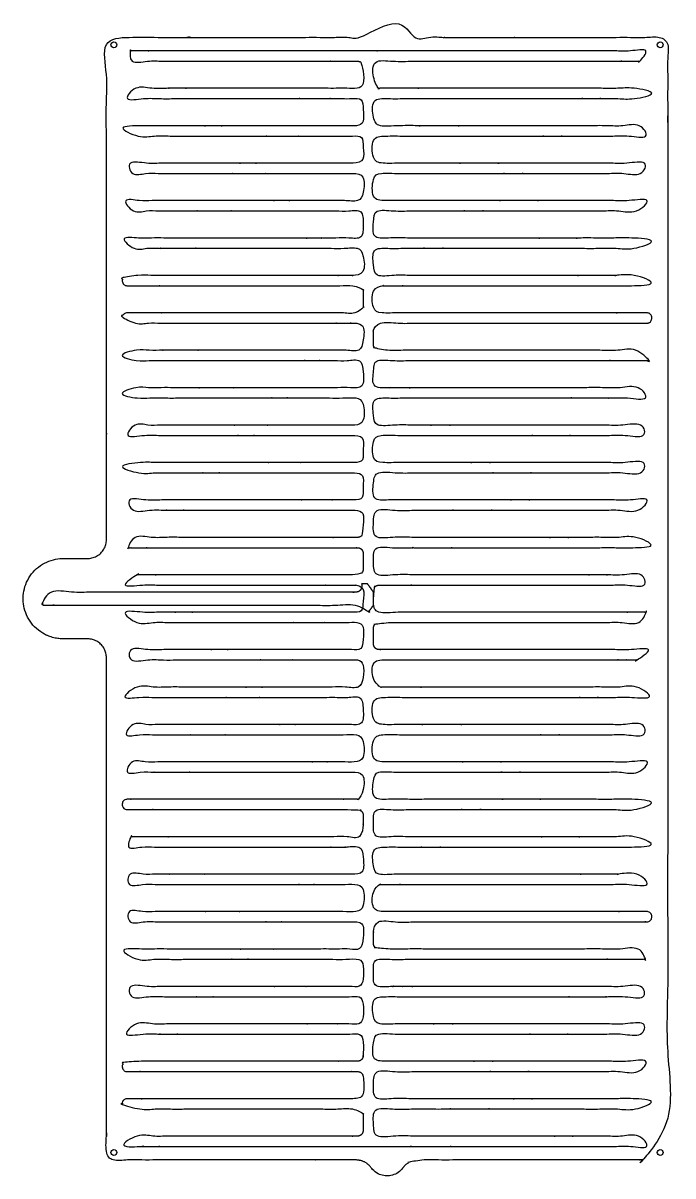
# Model space of a CAD drawing. Header units: millimetres. Extents: x 19 to 2215, y -9 to 1254.
# Drawn here: x 724 to 1418, y 8 to 1240 of the extents above; entities that cross this region are included whole.
import ezdxf

# ---------------------------------------------------------------- set-up
doc = ezdxf.new("R2010")
doc.units = ezdxf.units.MM
doc.header["$MEASUREMENT"] = 0
for name, color, linetype, true_color in [('Mid layer$Alignment holes', 40, 'Continuous', 0xffbf00), ('Mid layer$Cutout', 91, 'Continuous', 0x84ff84), ('Mid layer$Pocket 2mm from bottmom', 15, 'Continuous', 0xbf3f3f)]:
    doc.layers.add(name, color=color, linetype=linetype, true_color=true_color)

msp = doc.modelspace()

# ---------------------------------------------------------------- linework, layer by layer
at = {"layer": 'Mid layer$Alignment holes'}
for centre in [(820.8, 1217), (1404.8, 1217), (820.8, 33), (1404.8, 33)]:
    msp.add_circle(centre, 3.15, dxfattribs=at)
at = {"layer": 'Mid layer$Cutout'}
for points, weights, knots in [([(812.8, 562), (812.8, 294.5), (812.8, 27), (812.8, 25), (814.8, 25), (947.2, 25), (1079.6, 25), (1089.8, 25), (1095.8, 16.7), (1102.1, 8), (1112.8, 8), (1123.6, 8), (1129.9, 16.7), (1135.8, 25), (1146.1, 25), (1278.4, 25), (1410.8, 25), (1412.8, 25), (1412.8, 27), (1412.8, 625), (1412.8, 1223), (1412.8, 1225), (1410.8, 1225), (1278.4, 1225), (1146.1, 1225), (1135.8, 1225), (1129.9, 1233.3), (1123.6, 1242), (1112.8, 1242), (1102.1, 1242), (1095.8, 1233.3), (1089.8, 1225), (1079.6, 1225), (947.2, 1225), (814.8, 1225), (812.8, 1225), (812.8, 1223), (812.8, 955.5), (812.8, 688), (812.8, 668), (792.8, 668), (779.8, 668), (766.8, 668), (723.8, 668), (723.8, 625), (723.8, 582), (766.8, 582), (779.8, 582), (792.8, 582), (812.8, 582), (812.8, 562)], [0.859044119569, 0.859044119569, 0.859044119569, 0.607435922286, 0.859044119569, 0.859044119569, 0.859044119569, 0.764830540443, 0.859044119569, 0.825196757478, 1, 0.825196715801, 0.859044135709, 0.764830554813, 0.859044135709, 0.859044135709, 0.859044135709, 0.607435933698, 0.859044135709, 0.859044135709, 0.859044135709, 0.607435933698, 0.859044135709, 0.859044135709, 0.859044135709, 0.764830554813, 0.859044135709, 0.825196715801, 1, 0.825196757478, 0.859044119569, 0.764830540443, 0.859044119569, 0.859044119569, 0.859044119569, 0.607435922286, 0.859044119569, 0.859044119569, 0.859044119569, 0.607435922286, 0.859044119569, 0.859044119569, 0.859044119569, 0.607435922286, 0.859044119569, 0.607435922286, 0.859044119569, 0.859044119569, 0.859044119569, 0.607435922286, 0.859044119569], [3954.887814, 3954.887814, 3954.887814, 4512.179481, 4512.179481, 4515.321073, 4515.321073, 4797.730097, 4797.730097, 4816.639399, 4816.639399, 4820.389303, 4820.389303, 4824.139207, 4824.139207, 4843.04851, 4843.04851, 5125.457547, 5125.457547, 5128.59914, 5128.59914, 6374.432534, 6374.432534, 6377.574127, 6377.574127, 6659.983164, 6659.983164, 6678.892467, 6678.892467, 6682.642372, 6682.642372, 6686.392275, 6686.392275, 6705.301578, 6705.301578, 6987.710616, 6987.710616, 6990.852209, 6990.852209, 7548.14377, 7548.14377, 7579.559696, 7579.559696, 7601.883952, 7601.883952, 7638.012267, 7638.012267, 7674.140583, 7674.140583, 7696.464839, 7696.464839, 7727.880765, 7727.880765, 7727.880765]), ([(1081.3, 1210.5), (1092.8, 1210.5), (1104.3, 1210.5), (1257.6, 1210.5), (1390.8, 1210.5), (1395.8, 1210.5), (1395.8, 1205.5), (1395.8, 1205), (1395.8, 1204.5), (1395.8, 1199.5), (1390.8, 1199.5), (1257.6, 1199.5), (1104.3, 1199.5), (1098.3, 1199.5), (1098.3, 1193.5), (1098.3, 1185), (1098.3, 1176.5), (1098.3, 1170.5), (1104.3, 1170.5), (1253.3, 1170.5), (1390.8, 1170.5), (1395.8, 1170.5), (1395.8, 1165.5), (1395.8, 1165), (1395.8, 1164.5), (1395.8, 1159.5), (1390.8, 1159.5), (1253.3, 1159.5), (1104.3, 1159.5), (1098.3, 1159.5), (1098.3, 1153.5), (1098.3, 1145), (1098.3, 1136.5), (1098.3, 1130.5), (1104.3, 1130.5), (1253.3, 1130.5), (1390.8, 1130.5), (1395.8, 1130.5), (1395.8, 1125.5), (1395.8, 1125), (1395.8, 1124.5), (1395.8, 1119.5), (1390.8, 1119.5), (1253.3, 1119.5), (1104.3, 1119.5), (1098.3, 1119.5), (1098.3, 1113.5), (1098.3, 1105), (1098.3, 1096.5), (1098.3, 1090.5), (1104.3, 1090.5), (1253.3, 1090.5), (1390.8, 1090.5), (1395.8, 1090.5), (1395.8, 1085.5), (1395.8, 1085), (1395.8, 1084.5), (1395.8, 1079.5), (1390.8, 1079.5), (1253.3, 1079.5), (1104.3, 1079.5), (1098.3, 1079.5), (1098.3, 1073.5), (1098.3, 1065), (1098.3, 1056.5), (1098.3, 1050.5), (1104.3, 1050.5), (1253.3, 1050.5), (1390.8, 1050.5), (1395.8, 1050.5), (1395.8, 1045.5), (1395.8, 1045), (1395.8, 1044.5), (1395.8, 1039.5), (1390.8, 1039.5), (1253.3, 1039.5), (1104.3, 1039.5), (1098.3, 1039.5), (1098.3, 1033.5), (1098.3, 1025), (1098.3, 1016.5), (1098.3, 1010.5), (1104.3, 1010.5), (1253.3, 1010.5), (1390.8, 1010.5), (1395.8, 1010.5), (1395.8, 1005.5), (1395.8, 1005), (1395.8, 1004.5), (1395.8, 999.5), (1390.8, 999.5), (1253.3, 999.5), (1104.3, 999.5), (1098.3, 999.5), (1098.3, 993.5), (1098.3, 985), (1098.3, 976.5), (1098.3, 970.5), (1104.3, 970.5), (1253.3, 970.5), (1390.8, 970.5), (1395.8, 970.5), (1395.8, 965.5), (1395.8, 965), (1395.8, 964.5), (1395.8, 959.5), (1390.8, 959.5), (1253.3, 959.5), (1104.3, 959.5), (1098.3, 959.5), (1098.3, 953.5), (1098.3, 945), (1098.3, 936.5), (1098.3, 930.5), (1104.3, 930.5), (1253.3, 930.5), (1390.8, 930.5), (1395.8, 930.5), (1395.8, 925.5), (1395.8, 925), (1395.8, 924.5), (1395.8, 919.5), (1390.8, 919.5), (1253.3, 919.5), (1104.3, 919.5), (1098.3, 919.5), (1098.3, 913.5), (1098.3, 905), (1098.3, 896.5), (1098.3, 890.5), (1104.3, 890.5), (1253.3, 890.5), (1390.8, 890.5), (1395.8, 890.5), (1395.8, 885.5), (1395.8, 885), (1395.8, 884.5), (1395.8, 879.5), (1390.8, 879.5), (1253.3, 879.5), (1104.3, 879.5), (1098.3, 879.5), (1098.3, 873.5), (1098.3, 865), (1098.3, 856.5), (1098.3, 850.5), (1104.3, 850.5), (1253.3, 850.5), (1390.8, 850.5), (1395.8, 850.5), (1395.8, 845.5), (1395.8, 845), (1395.8, 844.5), (1395.8, 839.5), (1390.8, 839.5), (1253.3, 839.5), (1104.3, 839.5), (1098.3, 839.5), (1098.3, 833.5), (1098.3, 825), (1098.3, 816.5), (1098.3, 810.5), (1104.3, 810.5), (1253.3, 810.5), (1390.8, 810.5), (1395.8, 810.5), (1395.8, 805.5), (1395.8, 805), (1395.8, 804.5), (1395.8, 799.5), (1390.8, 799.5), (1253.3, 799.5), (1104.3, 799.5), (1098.3, 799.5), (1098.3, 793.5), (1098.3, 785), (1098.3, 776.5), (1098.3, 770.5), (1104.3, 770.5), (1253.3, 770.5), (1390.8, 770.5), (1395.8, 770.5), (1395.8, 765.5), (1395.8, 765), (1395.8, 764.5), (1395.8, 759.5), (1390.8, 759.5), (1253.3, 759.5), (1104.3, 759.5), (1098.3, 759.5), (1098.3, 753.5), (1098.3, 745), (1098.3, 736.5), (1098.3, 730.5), (1104.3, 730.5), (1253.3, 730.5), (1390.8, 730.5), (1395.8, 730.5), (1395.8, 725.5), (1395.8, 725), (1395.8, 724.5), (1395.8, 719.5), (1390.8, 719.5), (1253.3, 719.5), (1104.3, 719.5), (1098.3, 719.5), (1098.3, 713.5), (1098.3, 705), (1098.3, 696.5), (1098.3, 690.5), (1104.3, 690.5), (1253.3, 690.5), (1390.8, 690.5), (1395.8, 690.5), (1395.8, 685.5), (1395.8, 685), (1395.8, 684.5), (1395.8, 679.5), (1390.8, 679.5), (1253.3, 679.5), (1104.3, 679.5), (1098.3, 679.5), (1098.3, 673.5), (1098.3, 665), (1098.3, 656.5), (1098.3, 650.5), (1104.3, 650.5), (1253.3, 650.5), (1390.8, 650.5), (1395.8, 650.5), (1395.8, 645.5), (1395.8, 645), (1395.8, 644.5), (1395.8, 639.5), (1390.8, 639.5), (1253.3, 639.5), (1104.3, 639.5), (1098.3, 639.5), (1098.3, 633.5), (1098.3, 625), (1098.3, 616.5), (1098.3, 610.5), (1104.3, 610.5), (1253.3, 610.5), (1390.8, 610.5), (1395.8, 610.5), (1395.8, 605.5), (1395.8, 605), (1395.8, 604.5), (1395.8, 599.5), (1390.8, 599.5), (1253.3, 599.5), (1104.3, 599.5), (1098.3, 599.5), (1098.3, 593.5), (1098.3, 585), (1098.3, 576.5), (1098.3, 570.5), (1104.3, 570.5), (1253.3, 570.5), (1390.8, 570.5), (1395.8, 570.5), (1395.8, 565.5), (1395.8, 565), (1395.8, 564.5), (1395.8, 559.5), (1390.8, 559.5), (1253.3, 559.5), (1104.3, 559.5), (1098.3, 559.5), (1098.3, 553.5), (1098.3, 545), (1098.3, 536.5), (1098.3, 530.5), (1104.3, 530.5), (1253.3, 530.5), (1390.8, 530.5), (1395.8, 530.5), (1395.8, 525.5), (1395.8, 525), (1395.8, 524.5), (1395.8, 519.5), (1390.8, 519.5), (1253.3, 519.5), (1104.3, 519.5), (1098.3, 519.5), (1098.3, 513.5), (1098.3, 505), (1098.3, 496.5), (1098.3, 490.5), (1104.3, 490.5), (1253.3, 490.5), (1390.8, 490.5), (1395.8, 490.5), (1395.8, 485.5), (1395.8, 485), (1395.8, 484.5), (1395.8, 479.5), (1390.8, 479.5), (1253.3, 479.5), (1104.3, 479.5), (1098.3, 479.5), (1098.3, 473.5), (1098.3, 465), (1098.3, 456.5), (1098.3, 450.5), (1104.3, 450.5), (1253.3, 450.5), (1390.8, 450.5), (1395.8, 450.5), (1395.8, 445.5), (1395.8, 445), (1395.8, 444.5), (1395.8, 439.5), (1390.8, 439.5), (1253.3, 439.5), (1104.3, 439.5), (1098.3, 439.5), (1098.3, 433.5), (1098.3, 425), (1098.3, 416.5), (1098.3, 410.5), (1104.3, 410.5), (1253.3, 410.5), (1390.8, 410.5), (1395.8, 410.5), (1395.8, 405.5), (1395.8, 405), (1395.8, 404.5), (1395.8, 399.5), (1390.8, 399.5), (1253.3, 399.5), (1104.3, 399.5), (1098.3, 399.5), (1098.3, 393.5), (1098.3, 385), (1098.3, 376.5), (1098.3, 370.5), (1104.3, 370.5), (1253.3, 370.5), (1390.8, 370.5), (1395.8, 370.5), (1395.8, 365.5), (1395.8, 365), (1395.8, 364.5), (1395.8, 359.5), (1390.8, 359.5), (1253.3, 359.5), (1104.3, 359.5), (1098.3, 359.5), (1098.3, 353.5), (1098.3, 345), (1098.3, 336.5), (1098.3, 330.5), (1104.3, 330.5), (1253.3, 330.5), (1390.8, 330.5), (1395.8, 330.5), (1395.8, 325.5), (1395.8, 325), (1395.8, 324.5), (1395.8, 319.5), (1390.8, 319.5), (1253.3, 319.5), (1104.3, 319.5), (1098.3, 319.5), (1098.3, 313.5), (1098.3, 305), (1098.3, 296.5), (1098.3, 290.5), (1104.3, 290.5), (1253.3, 290.5), (1390.8, 290.5), (1395.8, 290.5), (1395.8, 285.5), (1395.8, 285), (1395.8, 284.5), (1395.8, 279.5), (1390.8, 279.5), (1253.3, 279.5), (1104.3, 279.5), (1098.3, 279.5), (1098.3, 273.5), (1098.3, 265), (1098.3, 256.5), (1098.3, 250.5), (1104.3, 250.5), (1253.3, 250.5), (1390.8, 250.5), (1395.8, 250.5), (1395.8, 245.5), (1395.8, 245), (1395.8, 244.5), (1395.8, 239.5), (1390.8, 239.5), (1253.3, 239.5), (1104.3, 239.5), (1098.3, 239.5), (1098.3, 233.5), (1098.3, 225), (1098.3, 216.5), (1098.3, 210.5), (1104.3, 210.5), (1253.3, 210.5), (1390.8, 210.5), (1395.8, 210.5), (1395.8, 205.5), (1395.8, 205), (1395.8, 204.5), (1395.8, 199.5), (1390.8, 199.5), (1253.3, 199.5), (1104.3, 199.5), (1098.3, 199.5), (1098.3, 193.5), (1098.3, 185), (1098.3, 176.5), (1098.3, 170.5), (1104.3, 170.5), (1253.3, 170.5), (1390.8, 170.5), (1395.8, 170.5), (1395.8, 165.5), (1395.8, 165), (1395.8, 164.5), (1395.8, 159.5), (1390.8, 159.5), (1253.3, 159.5), (1104.3, 159.5), (1098.3, 159.5), (1098.3, 153.5), (1098.3, 145), (1098.3, 136.5), (1098.3, 130.5), (1104.3, 130.5), (1253.3, 130.5), (1390.8, 130.5), (1395.8, 130.5), (1395.8, 125.5), (1395.8, 125), (1395.8, 124.5), (1395.8, 119.5), (1390.8, 119.5), (1253.3, 119.5), (1104.3, 119.5), (1098.3, 119.5), (1098.3, 113.5), (1098.3, 105), (1098.3, 96.5), (1098.3, 90.5), (1104.3, 90.5), (1253.3, 90.5), (1390.8, 90.5), (1395.8, 90.5), (1395.8, 85.5), (1395.8, 85), (1395.8, 84.5), (1395.8, 79.5), (1390.8, 79.5), (1253.3, 79.5), (1104.3, 79.5), (1098.3, 79.5), (1098.3, 73.5), (1098.3, 65), (1098.3, 56.5), (1098.3, 50.5), (1104.3, 50.5), (1257.6, 50.5), (1390.8, 50.5), (1395.8, 50.5), (1395.8, 45.5), (1395.8, 45), (1395.8, 44.5), (1395.8, 39.5), (1390.8, 39.5), (1257.6, 39.5), (1104.3, 39.5), (1092.8, 39.5), (1081.3, 39.5), (968.1, 39.5), (834.8, 39.5), (829.8, 39.5), (829.8, 44.5), (829.8, 45), (829.8, 45.5), (829.8, 50.5), (834.8, 50.5), (968.1, 50.5), (1081.3, 50.5), (1087.3, 50.5), (1087.3, 56.5), (1087.3, 65), (1087.3, 73.5), (1087.3, 79.5), (1081.3, 79.5), (972.3, 79.5), (834.8, 79.5), (829.8, 79.5), (829.8, 84.5), (829.8, 85), (829.8, 85.5), (829.8, 90.5), (834.8, 90.5), (972.3, 90.5), (1081.3, 90.5), (1087.3, 90.5), (1087.3, 96.5), (1087.3, 105), (1087.3, 113.5), (1087.3, 119.5), (1081.3, 119.5), (972.3, 119.5), (834.8, 119.5), (829.8, 119.5), (829.8, 124.5), (829.8, 125), (829.8, 125.5), (829.8, 130.5), (834.8, 130.5), (972.3, 130.5), (1081.3, 130.5), (1087.3, 130.5), (1087.3, 136.5), (1087.3, 145), (1087.3, 153.5), (1087.3, 159.5), (1081.3, 159.5), (972.3, 159.5), (834.8, 159.5), (829.8, 159.5), (829.8, 164.5), (829.8, 165), (829.8, 165.5), (829.8, 170.5), (834.8, 170.5), (972.3, 170.5), (1081.3, 170.5), (1087.3, 170.5), (1087.3, 176.5), (1087.3, 185), (1087.3, 193.5), (1087.3, 199.5), (1081.3, 199.5), (972.3, 199.5), (834.8, 199.5), (829.8, 199.5), (829.8, 204.5), (829.8, 205), (829.8, 205.5), (829.8, 210.5), (834.8, 210.5), (972.3, 210.5), (1081.3, 210.5), (1087.3, 210.5), (1087.3, 216.5), (1087.3, 225), (1087.3, 233.5), (1087.3, 239.5), (1081.3, 239.5), (972.3, 239.5), (834.8, 239.5), (829.8, 239.5), (829.8, 244.5), (829.8, 245), (829.8, 245.5), (829.8, 250.5), (834.8, 250.5), (972.3, 250.5), (1081.3, 250.5), (1087.3, 250.5), (1087.3, 256.5), (1087.3, 265), (1087.3, 273.5), (1087.3, 279.5), (1081.3, 279.5), (972.3, 279.5), (834.8, 279.5), (829.8, 279.5), (829.8, 284.5), (829.8, 285), (829.8, 285.5), (829.8, 290.5), (834.8, 290.5), (972.3, 290.5), (1081.3, 290.5), (1087.3, 290.5), (1087.3, 296.5), (1087.3, 305), (1087.3, 313.5), (1087.3, 319.5), (1081.3, 319.5), (972.3, 319.5), (834.8, 319.5), (829.8, 319.5), (829.8, 324.5), (829.8, 325), (829.8, 325.5), (829.8, 330.5), (834.8, 330.5), (972.3, 330.5), (1081.3, 330.5), (1087.3, 330.5), (1087.3, 336.5), (1087.3, 345), (1087.3, 353.5), (1087.3, 359.5), (1081.3, 359.5), (972.3, 359.5), (834.8, 359.5), (829.8, 359.5), (829.8, 364.5), (829.8, 365), (829.8, 365.5), (829.8, 370.5), (834.8, 370.5), (972.3, 370.5), (1081.3, 370.5), (1087.3, 370.5), (1087.3, 376.5), (1087.3, 385), (1087.3, 393.5), (1087.3, 399.5), (1081.3, 399.5), (972.3, 399.5), (834.8, 399.5), (829.8, 399.5), (829.8, 404.5), (829.8, 405), (829.8, 405.5), (829.8, 410.5), (834.8, 410.5), (972.3, 410.5), (1081.3, 410.5), (1087.3, 410.5), (1087.3, 416.5), (1087.3, 425), (1087.3, 433.5), (1087.3, 439.5), (1081.3, 439.5), (972.3, 439.5), (834.8, 439.5), (829.8, 439.5), (829.8, 444.5), (829.8, 445), (829.8, 445.5), (829.8, 450.5), (834.8, 450.5), (972.3, 450.5), (1081.3, 450.5), (1087.3, 450.5), (1087.3, 456.5), (1087.3, 465), (1087.3, 473.5), (1087.3, 479.5), (1081.3, 479.5), (972.3, 479.5), (834.8, 479.5), (829.8, 479.5), (829.8, 484.5), (829.8, 485), (829.8, 485.5), (829.8, 490.5), (834.8, 490.5), (972.3, 490.5), (1081.3, 490.5), (1087.3, 490.5), (1087.3, 496.5), (1087.3, 505), (1087.3, 513.5), (1087.3, 519.5), (1081.3, 519.5), (972.3, 519.5), (834.8, 519.5), (829.8, 519.5), (829.8, 524.5), (829.8, 525), (829.8, 525.5), (829.8, 530.5), (834.8, 530.5), (972.3, 530.5), (1081.3, 530.5), (1087.3, 530.5), (1087.3, 536.5), (1087.3, 545), (1087.3, 553.5), (1087.3, 559.5), (1081.3, 559.5), (972.3, 559.5), (834.8, 559.5), (829.8, 559.5), (829.8, 564.5), (829.8, 565), (829.8, 565.5), (829.8, 570.5), (834.8, 570.5), (972.3, 570.5), (1081.3, 570.5), (1087.3, 570.5), (1087.3, 576.5), (1087.3, 585), (1087.3, 593.5), (1087.3, 599.5), (1081.3, 599.5), (972.3, 599.5), (834.8, 599.5), (829.8, 599.5), (829.8, 604.5), (829.8, 605), (829.8, 605.5), (829.8, 610.5), (834.8, 610.5), (972.3, 610.5), (1081.3, 610.5), (1087.3, 610.5), (1087.3, 616.5), (1087.3, 625), (1087.3, 633.5), (1087.3, 639.5), (1081.3, 639.5), (972.3, 639.5), (834.8, 639.5), (829.8, 639.5), (829.8, 644.5), (829.8, 645), (829.8, 645.5), (829.8, 650.5), (834.8, 650.5), (972.3, 650.5), (1081.3, 650.5), (1087.3, 650.5), (1087.3, 656.5), (1087.3, 665), (1087.3, 673.5), (1087.3, 679.5), (1081.3, 679.5), (972.3, 679.5), (834.8, 679.5), (829.8, 679.5), (829.8, 684.5), (829.8, 685), (829.8, 685.5), (829.8, 690.5), (834.8, 690.5), (972.3, 690.5), (1081.3, 690.5), (1087.3, 690.5), (1087.3, 696.5), (1087.3, 705), (1087.3, 713.5), (1087.3, 719.5), (1081.3, 719.5), (972.3, 719.5), (834.8, 719.5), (829.8, 719.5), (829.8, 724.5), (829.8, 725), (829.8, 725.5), (829.8, 730.5), (834.8, 730.5), (972.3, 730.5), (1081.3, 730.5), (1087.3, 730.5), (1087.3, 736.5), (1087.3, 745), (1087.3, 753.5), (1087.3, 759.5), (1081.3, 759.5), (972.3, 759.5), (834.8, 759.5), (829.8, 759.5), (829.8, 764.5), (829.8, 765), (829.8, 765.5), (829.8, 770.5), (834.8, 770.5), (972.3, 770.5), (1081.3, 770.5), (1087.3, 770.5), (1087.3, 776.5), (1087.3, 785), (1087.3, 793.5), (1087.3, 799.5), (1081.3, 799.5), (972.3, 799.5), (834.8, 799.5), (829.8, 799.5), (829.8, 804.5), (829.8, 805), (829.8, 805.5), (829.8, 810.5), (834.8, 810.5), (972.3, 810.5), (1081.3, 810.5), (1087.3, 810.5), (1087.3, 816.5), (1087.3, 825), (1087.3, 833.5), (1087.3, 839.5), (1081.3, 839.5), (972.3, 839.5), (834.8, 839.5), (829.8, 839.5), (829.8, 844.5), (829.8, 845), (829.8, 845.5), (829.8, 850.5), (834.8, 850.5), (972.3, 850.5), (1081.3, 850.5), (1087.3, 850.5), (1087.3, 856.5), (1087.3, 865), (1087.3, 873.5), (1087.3, 879.5), (1081.3, 879.5), (972.3, 879.5), (834.8, 879.5), (829.8, 879.5), (829.8, 884.5), (829.8, 885), (829.8, 885.5), (829.8, 890.5), (834.8, 890.5), (972.3, 890.5), (1081.3, 890.5), (1087.3, 890.5), (1087.3, 896.5), (1087.3, 905), (1087.3, 913.5), (1087.3, 919.5), (1081.3, 919.5), (972.3, 919.5), (834.8, 919.5), (829.8, 919.5), (829.8, 924.5), (829.8, 925), (829.8, 925.5), (829.8, 930.5), (834.8, 930.5), (972.3, 930.5), (1081.3, 930.5), (1087.3, 930.5), (1087.3, 936.5), (1087.3, 945), (1087.3, 953.5), (1087.3, 959.5), (1081.3, 959.5), (972.3, 959.5), (834.8, 959.5), (829.8, 959.5), (829.8, 964.5), (829.8, 965), (829.8, 965.5), (829.8, 970.5), (834.8, 970.5), (972.3, 970.5), (1081.3, 970.5), (1087.3, 970.5), (1087.3, 976.5), (1087.3, 985), (1087.3, 993.5), (1087.3, 999.5), (1081.3, 999.5), (972.3, 999.5), (834.8, 999.5), (829.8, 999.5), (829.8, 1004.5), (829.8, 1005), (829.8, 1005.5), (829.8, 1010.5), (834.8, 1010.5), (972.3, 1010.5), (1081.3, 1010.5), (1087.3, 1010.5), (1087.3, 1016.5), (1087.3, 1025), (1087.3, 1033.5), (1087.3, 1039.5), (1081.3, 1039.5), (972.3, 1039.5), (834.8, 1039.5), (829.8, 1039.5), (829.8, 1044.5), (829.8, 1045), (829.8, 1045.5), (829.8, 1050.5), (834.8, 1050.5), (972.3, 1050.5), (1081.3, 1050.5), (1087.3, 1050.5), (1087.3, 1056.5), (1087.3, 1065), (1087.3, 1073.5), (1087.3, 1079.5), (1081.3, 1079.5), (972.3, 1079.5), (834.8, 1079.5), (829.8, 1079.5), (829.8, 1084.5), (829.8, 1085), (829.8, 1085.5), (829.8, 1090.5), (834.8, 1090.5), (972.3, 1090.5), (1081.3, 1090.5), (1087.3, 1090.5), (1087.3, 1096.5), (1087.3, 1105), (1087.3, 1113.5), (1087.3, 1119.5), (1081.3, 1119.5), (972.3, 1119.5), (834.8, 1119.5), (829.8, 1119.5), (829.8, 1124.5), (829.8, 1125), (829.8, 1125.5), (829.8, 1130.5), (834.8, 1130.5), (972.3, 1130.5), (1081.3, 1130.5), (1087.3, 1130.5), (1087.3, 1136.5), (1087.3, 1145), (1087.3, 1153.5), (1087.3, 1159.5), (1081.3, 1159.5), (972.3, 1159.5), (834.8, 1159.5), (829.8, 1159.5), (829.8, 1164.5), (829.8, 1165), (829.8, 1165.5), (829.8, 1170.5), (834.8, 1170.5), (972.3, 1170.5), (1081.3, 1170.5), (1087.3, 1170.5), (1087.3, 1176.5), (1087.3, 1185), (1087.3, 1193.5), (1087.3, 1199.5), (1081.3, 1199.5), (968.1, 1199.5), (834.8, 1199.5), (829.8, 1199.5), (829.8, 1204.5), (829.8, 1205), (829.8, 1205.5), (829.8, 1210.5), (834.8, 1210.5), (968.1, 1210.5), (1081.3, 1210.5)], [1, 1, 1, 1, 1, 0.707106781186, 1, 1, 1, 0.707106781187, 1, 1, 1, 0.707106781187, 1, 1, 1, 0.707106781187, 1, 1, 1, 0.707106781186, 1, 1, 1, 0.707106781187, 1, 1, 1, 0.707106781187, 1, 1, 1, 0.707106781187, 1, 1, 1, 0.707106781186, 1, 1, 1, 0.707106781187, 1, 1, 1, 0.707106781187, 1, 1, 1, 0.707106781187, 1, 1, 1, 0.707106781186, 1, 1, 1, 0.707106781187, 1, 1, 1, 0.707106781187, 1, 1, 1, 0.707106781187, 1, 1, 1, 0.707106781186, 1, 1, 1, 0.707106781187, 1, 1, 1, 0.707106781187, 1, 1, 1, 0.707106781187, 1, 1, 1, 0.707106781186, 1, 1, 1, 0.707106781187, 1, 1, 1, 0.707106781187, 1, 1, 1, 0.707106781187, 1, 1, 1, 0.707106781186, 1, 1, 1, 0.707106781187, 1, 1, 1, 0.707106781187, 1, 1, 1, 0.707106781187, 1, 1, 1, 0.707106781186, 1, 1, 1, 0.707106781187, 1, 1, 1, 0.707106781187, 1, 1, 1, 0.707106781187, 1, 1, 1, 0.707106781186, 1, 1, 1, 0.707106781187, 1, 1, 1, 0.707106781187, 1, 1, 1, 0.707106781187, 1, 1, 1, 0.707106781186, 1, 1, 1, 0.707106781187, 1, 1, 1, 0.707106781187, 1, 1, 1, 0.707106781187, 1, 1, 1, 0.707106781186, 1, 1, 1, 0.707106781187, 1, 1, 1, 0.707106781187, 1, 1, 1, 0.707106781187, 1, 1, 1, 0.707106781186, 1, 1, 1, 0.707106781187, 1, 1, 1, 0.707106781187, 1, 1, 1, 0.707106781187, 1, 1, 1, 0.707106781186, 1, 1, 1, 0.707106781187, 1, 1, 1, 0.707106781187, 1, 1, 1, 0.707106781187, 1, 1, 1, 0.707106781186, 1, 1, 1, 0.707106781187, 1, 1, 1, 0.707106781187, 1, 1, 1, 0.707106781187, 1, 1, 1, 0.707106781186, 1, 1, 1, 0.707106781187, 1, 1, 1, 0.707106781187, 1, 1, 1, 0.707106781187, 1, 1, 1, 0.707106781186, 1, 1, 1, 0.707106781187, 1, 1, 1, 0.707106781187, 1, 1, 1, 0.707106781187, 1, 1, 1, 0.707106781186, 1, 1, 1, 0.707106781187, 1, 1, 1, 0.707106781187, 1, 1, 1, 0.707106781187, 1, 1, 1, 0.707106781186, 1, 1, 1, 0.707106781187, 1, 1, 1, 0.707106781187, 1, 1, 1, 0.707106781187, 1, 1, 1, 0.707106781186, 1, 1, 1, 0.707106781187, 1, 1, 1, 0.707106781187, 1, 1, 1, 0.707106781187, 1, 1, 1, 0.707106781186, 1, 1, 1, 0.707106781187, 1, 1, 1, 0.707106781187, 1, 1, 1, 0.707106781187, 1, 1, 1, 0.707106781186, 1, 1, 1, 0.707106781187, 1, 1, 1, 0.707106781187, 1, 1, 1, 0.707106781187, 1, 1, 1, 0.707106781186, 1, 1, 1, 0.707106781187, 1, 1, 1, 0.707106781187, 1, 1, 1, 0.707106781187, 1, 1, 1, 0.707106781186, 1, 1, 1, 0.707106781187, 1, 1, 1, 0.707106781187, 1, 1, 1, 0.707106781187, 1, 1, 1, 0.707106781186, 1, 1, 1, 0.707106781187, 1, 1, 1, 0.707106781187, 1, 1, 1, 0.707106781187, 1, 1, 1, 0.707106781186, 1, 1, 1, 0.707106781187, 1, 1, 1, 0.707106781187, 1, 1, 1, 0.707106781187, 1, 1, 1, 0.707106781186, 1, 1, 1, 0.707106781187, 1, 1, 1, 0.707106781187, 1, 1, 1, 0.707106781187, 1, 1, 1, 0.707106781186, 1, 1, 1, 0.707106781187, 1, 1, 1, 0.707106781187, 1, 1, 1, 0.707106781187, 1, 1, 1, 0.707106781186, 1, 1, 1, 0.707106781187, 1, 1, 1, 0.707106781187, 1, 1, 1, 0.707106781187, 1, 1, 1, 0.707106781186, 1, 1, 1, 0.707106781187, 1, 1, 1, 0.707106781187, 1, 1, 1, 0.707106781187, 1, 1, 1, 0.707106781186, 1, 1, 1, 0.707106781187, 1, 1, 1, 1, 1, 1, 1, 0.707106781187, 1, 1, 1, 0.707106781186, 1, 1, 1, 0.707106781187, 1, 1, 1, 0.707106781187, 1, 1, 1, 0.707106781187, 1, 1, 1, 0.707106781186, 1, 1, 1, 0.707106781187, 1, 1, 1, 0.707106781187, 1, 1, 1, 0.707106781187, 1, 1, 1, 0.707106781186, 1, 1, 1, 0.707106781187, 1, 1, 1, 0.707106781187, 1, 1, 1, 0.707106781187, 1, 1, 1, 0.707106781186, 1, 1, 1, 0.707106781187, 1, 1, 1, 0.707106781187, 1, 1, 1, 0.707106781187, 1, 1, 1, 0.707106781186, 1, 1, 1, 0.707106781187, 1, 1, 1, 0.707106781187, 1, 1, 1, 0.707106781187, 1, 1, 1, 0.707106781186, 1, 1, 1, 0.707106781187, 1, 1, 1, 0.707106781187, 1, 1, 1, 0.707106781187, 1, 1, 1, 0.707106781186, 1, 1, 1, 0.707106781187, 1, 1, 1, 0.707106781187, 1, 1, 1, 0.707106781187, 1, 1, 1, 0.707106781186, 1, 1, 1, 0.707106781187, 1, 1, 1, 0.707106781187, 1, 1, 1, 0.707106781187, 1, 1, 1, 0.707106781186, 1, 1, 1, 0.707106781187, 1, 1, 1, 0.707106781187, 1, 1, 1, 0.707106781187, 1, 1, 1, 0.707106781186, 1, 1, 1, 0.707106781187, 1, 1, 1, 0.707106781187, 1, 1, 1, 0.707106781187, 1, 1, 1, 0.707106781186, 1, 1, 1, 0.707106781187, 1, 1, 1, 0.707106781187, 1, 1, 1, 0.707106781187, 1, 1, 1, 0.707106781186, 1, 1, 1, 0.707106781187, 1, 1, 1, 0.707106781187, 1, 1, 1, 0.707106781187, 1, 1, 1, 0.707106781186, 1, 1, 1, 0.707106781187, 1, 1, 1, 0.707106781187, 1, 1, 1, 0.707106781187, 1, 1, 1, 0.707106781186, 1, 1, 1, 0.707106781187, 1, 1, 1, 0.707106781187, 1, 1, 1, 0.707106781187, 1, 1, 1, 0.707106781186, 1, 1, 1, 0.707106781187, 1, 1, 1, 0.707106781187, 1, 1, 1, 0.707106781187, 1, 1, 1, 0.707106781186, 1, 1, 1, 0.707106781187, 1, 1, 1, 0.707106781187, 1, 1, 1, 0.707106781187, 1, 1, 1, 0.707106781186, 1, 1, 1, 0.707106781187, 1, 1, 1, 0.707106781187, 1, 1, 1, 0.707106781187, 1, 1, 1, 0.707106781186, 1, 1, 1, 0.707106781187, 1, 1, 1, 0.707106781187, 1, 1, 1, 0.707106781187, 1, 1, 1, 0.707106781186, 1, 1, 1, 0.707106781187, 1, 1, 1, 0.707106781187, 1, 1, 1, 0.707106781187, 1, 1, 1, 0.707106781186, 1, 1, 1, 0.707106781187, 1, 1, 1, 0.707106781187, 1, 1, 1, 0.707106781187, 1, 1, 1, 0.707106781186, 1, 1, 1, 0.707106781187, 1, 1, 1, 0.707106781187, 1, 1, 1, 0.707106781187, 1, 1, 1, 0.707106781186, 1, 1, 1, 0.707106781187, 1, 1, 1, 0.707106781187, 1, 1, 1, 0.707106781187, 1, 1, 1, 0.707106781186, 1, 1, 1, 0.707106781187, 1, 1, 1, 0.707106781187, 1, 1, 1, 0.707106781187, 1, 1, 1, 0.707106781186, 1, 1, 1, 0.707106781187, 1, 1, 1, 0.707106781187, 1, 1, 1, 0.707106781187, 1, 1, 1, 0.707106781186, 1, 1, 1, 0.707106781187, 1, 1, 1, 0.707106781187, 1, 1, 1, 0.707106781187, 1, 1, 1, 0.707106781186, 1, 1, 1, 0.707106781187, 1, 1, 1, 0.707106781187, 1, 1, 1, 0.707106781187, 1, 1, 1, 0.707106781186, 1, 1, 1, 0.707106781187, 1, 1, 1, 0.707106781187, 1, 1, 1, 0.707106781187, 1, 1, 1, 0.707106781186, 1, 1, 1, 0.707106781187, 1, 1, 1, 0.707106781187, 1, 1, 1, 0.707106781187, 1, 1, 1, 0.707106781186, 1, 1, 1, 0.707106781187, 1, 1, 1, 0.707106781187, 1, 1, 1, 0.707106781186, 1, 1, 1, 0.707106781186, 1, 1, 1], [35380.039651, 35380.039651, 35380.039651, 35403.039651, 35403.039651, 35672.039651, 35672.039651, 35675.181243, 35675.181243, 35676.181243, 35676.181243, 35679.322836, 35679.322836, 35948.322836, 35948.322836, 35962.460003, 35962.460003, 35979.460003, 35979.460003, 35993.59717, 35993.59717, 36262.59717, 36262.59717, 36265.738762, 36265.738762, 36266.738762, 36266.738762, 36269.880355, 36269.880355, 36538.880355, 36538.880355, 36553.017522, 36553.017522, 36570.017522, 36570.017522, 36584.154689, 36584.154689, 36853.154689, 36853.154689, 36856.296282, 36856.296282, 36857.296282, 36857.296282, 36860.437874, 36860.437874, 37129.437874, 37129.437874, 37143.575041, 37143.575041, 37160.575041, 37160.575041, 37174.712208, 37174.712208, 37443.712208, 37443.712208, 37446.853801, 37446.853801, 37447.853801, 37447.853801, 37450.995393, 37450.995393, 37719.995393, 37719.995393, 37734.13256, 37734.13256, 37751.13256, 37751.13256, 37765.269727, 37765.269727, 38034.269727, 38034.269727, 38037.41132, 38037.41132, 38038.41132, 38038.41132, 38041.552913, 38041.552913, 38310.552913, 38310.552913, 38324.69008, 38324.69008, 38341.69008, 38341.69008, 38355.827246, 38355.827246, 38624.827246, 38624.827246, 38627.968839, 38627.968839, 38628.968839, 38628.968839, 38632.110432, 38632.110432, 38901.110432, 38901.110432, 38915.247599, 38915.247599, 38932.247599, 38932.247599, 38946.384766, 38946.384766, 39215.384766, 39215.384766, 39218.526358, 39218.526358, 39219.526358, 39219.526358, 39222.667951, 39222.667951, 39491.667951, 39491.667951, 39505.805118, 39505.805118, 39522.805118, 39522.805118, 39536.942285, 39536.942285, 39805.942285, 39805.942285, 39809.083878, 39809.083878, 39810.083878, 39810.083878, 39813.22547, 39813.22547, 40082.22547, 40082.22547, 40096.362637, 40096.362637, 40113.362637, 40113.362637, 40127.499804, 40127.499804, 40396.499804, 40396.499804, 40399.641397, 40399.641397, 40400.641397, 40400.641397, 40403.782989, 40403.782989, 40672.782989, 40672.782989, 40686.920156, 40686.920156, 40703.920156, 40703.920156, 40718.057323, 40718.057323, 40987.057323, 40987.057323, 40990.198916, 40990.198916, 40991.198916, 40991.198916, 40994.340509, 40994.340509, 41263.340509, 41263.340509, 41277.477675, 41277.477675, 41294.477675, 41294.477675, 41308.614842, 41308.614842, 41577.614842, 41577.614842, 41580.756435, 41580.756435, 41581.756435, 41581.756435, 41584.898028, 41584.898028, 41853.898028, 41853.898028, 41868.035195, 41868.035195, 41885.035195, 41885.035195, 41899.172362, 41899.172362, 42168.172362, 42168.172362, 42171.313954, 42171.313954, 42172.313954, 42172.313954, 42175.455547, 42175.455547, 42444.455547, 42444.455547, 42458.592714, 42458.592714, 42475.592714, 42475.592714, 42489.729881, 42489.729881, 42758.729881, 42758.729881, 42761.871473, 42761.871473, 42762.871473, 42762.871473, 42766.013066, 42766.013066, 43035.013066, 43035.013066, 43049.150233, 43049.150233, 43066.150233, 43066.150233, 43080.2874, 43080.2874, 43349.2874, 43349.2874, 43352.428993, 43352.428993, 43353.428993, 43353.428993, 43356.570585, 43356.570585, 43625.570585, 43625.570585, 43639.707752, 43639.707752, 43656.707752, 43656.707752, 43670.844919, 43670.844919, 43939.844919, 43939.844919, 43942.986512, 43942.986512, 43943.986512, 43943.986512, 43947.128105, 43947.128105, 44216.128105, 44216.128105, 44230.265271, 44230.265271, 44247.265271, 44247.265271, 44261.402438, 44261.402438, 44530.402438, 44530.402438, 44533.544031, 44533.544031, 44534.544031, 44534.544031, 44537.685624, 44537.685624, 44806.685624, 44806.685624, 44820.822791, 44820.822791, 44837.822791, 44837.822791, 44851.959958, 44851.959958, 45120.959958, 45120.959958, 45124.10155, 45124.10155, 45125.10155, 45125.10155, 45128.243143, 45128.243143, 45397.243143, 45397.243143, 45411.38031, 45411.38031, 45428.38031, 45428.38031, 45442.517477, 45442.517477, 45711.517477, 45711.517477, 45714.659069, 45714.659069, 45715.659069, 45715.659069, 45718.800662, 45718.800662, 45987.800662, 45987.800662, 46001.937829, 46001.937829, 46018.937829, 46018.937829, 46033.074996, 46033.074996, 46302.074996, 46302.074996, 46305.216589, 46305.216589, 46306.216589, 46306.216589, 46309.358181, 46309.358181, 46578.358181, 46578.358181, 46592.495348, 46592.495348, 46609.495348, 46609.495348, 46623.632515, 46623.632515, 46892.632515, 46892.632515, 46895.774108, 46895.774108, 46896.774108, 46896.774108, 46899.9157, 46899.9157, 47168.9157, 47168.9157, 47183.052867, 47183.052867, 47200.052867, 47200.052867, 47214.190034, 47214.190034, 47483.190034, 47483.190034, 47486.331627, 47486.331627, 47487.331627, 47487.331627, 47490.47322, 47490.47322, 47759.47322, 47759.47322, 47773.610387, 47773.610387, 47790.610387, 47790.610387, 47804.747554, 47804.747554, 48073.747554, 48073.747554, 48076.889146, 48076.889146, 48077.889146, 48077.889146, 48081.030739, 48081.030739, 48350.030739, 48350.030739, 48364.167906, 48364.167906, 48381.167906, 48381.167906, 48395.305073, 48395.305073, 48664.305073, 48664.305073, 48667.446665, 48667.446665, 48668.446665, 48668.446665, 48671.588258, 48671.588258, 48940.588258, 48940.588258, 48954.725425, 48954.725425, 48971.725425, 48971.725425, 48985.862592, 48985.862592, 49254.862592, 49254.862592, 49258.004185, 49258.004185, 49259.004185, 49259.004185, 49262.145777, 49262.145777, 49531.145777, 49531.145777, 49545.282944, 49545.282944, 49562.282944, 49562.282944, 49576.420111, 49576.420111, 49845.420111, 49845.420111, 49848.561704, 49848.561704, 49849.561704, 49849.561704, 49852.703296, 49852.703296, 50121.703296, 50121.703296, 50135.840463, 50135.840463, 50152.840463, 50152.840463, 50166.97763, 50166.97763, 50435.97763, 50435.97763, 50439.119223, 50439.119223, 50440.119223, 50440.119223, 50443.260816, 50443.260816, 50712.260816, 50712.260816, 50726.397983, 50726.397983, 50743.397983, 50743.397983, 50757.535149, 50757.535149, 51026.535149, 51026.535149, 51029.676742, 51029.676742, 51030.676742, 51030.676742, 51033.818335, 51033.818335, 51302.818335, 51302.818335, 51316.955502, 51316.955502, 51333.955502, 51333.955502, 51348.092669, 51348.092669, 51617.092669, 51617.092669, 51620.234261, 51620.234261, 51621.234261, 51621.234261, 51624.375854, 51624.375854, 51893.375854, 51893.375854, 51907.513021, 51907.513021, 51924.513021, 51924.513021, 51938.650188, 51938.650188, 52207.650188, 52207.650188, 52210.791781, 52210.791781, 52211.791781, 52211.791781, 52214.933373, 52214.933373, 52483.933373, 52483.933373, 52498.07054, 52498.07054, 52515.07054, 52515.07054, 52529.207707, 52529.207707, 52798.207707, 52798.207707, 52801.3493, 52801.3493, 52802.3493, 52802.3493, 52805.490892, 52805.490892, 53074.490892, 53074.490892, 53097.490892, 53097.490892, 53366.490892, 53366.490892, 53369.632485, 53369.632485, 53370.632485, 53370.632485, 53373.774078, 53373.774078, 53642.774078, 53642.774078, 53656.911245, 53656.911245, 53673.911245, 53673.911245, 53688.048412, 53688.048412, 53957.048412, 53957.048412, 53960.190004, 53960.190004, 53961.190004, 53961.190004, 53964.331597, 53964.331597, 54233.331597, 54233.331597, 54247.468764, 54247.468764, 54264.468764, 54264.468764, 54278.605931, 54278.605931, 54547.605931, 54547.605931, 54550.747523, 54550.747523, 54551.747523, 54551.747523, 54554.889116, 54554.889116, 54823.889116, 54823.889116, 54838.026283, 54838.026283, 54855.026283, 54855.026283, 54869.16345, 54869.16345, 55138.16345, 55138.16345, 55141.305043, 55141.305043, 55142.305043, 55142.305043, 55145.446635, 55145.446635, 55414.446635, 55414.446635, 55428.583802, 55428.583802, 55445.583802, 55445.583802, 55459.720969, 55459.720969, 55728.720969, 55728.720969, 55731.862562, 55731.862562, 55732.862562, 55732.862562, 55736.004154, 55736.004154, 56005.004154, 56005.004154, 56019.141321, 56019.141321, 56036.141321, 56036.141321, 56050.278488, 56050.278488, 56319.278488, 56319.278488, 56322.420081, 56322.420081, 56323.420081, 56323.420081, 56326.561674, 56326.561674, 56595.561674, 56595.561674, 56609.698841, 56609.698841, 56626.698841, 56626.698841, 56640.836007, 56640.836007, 56909.836007, 56909.836007, 56912.9776, 56912.9776, 56913.9776, 56913.9776, 56917.119193, 56917.119193, 57186.119193, 57186.119193, 57200.25636, 57200.25636, 57217.25636, 57217.25636, 57231.393527, 57231.393527, 57500.393527, 57500.393527, 57503.535119, 57503.535119, 57504.535119, 57504.535119, 57507.676712, 57507.676712, 57776.676712, 57776.676712, 57790.813879, 57790.813879, 57807.813879, 57807.813879, 57821.951046, 57821.951046, 58090.951046, 58090.951046, 58094.092639, 58094.092639, 58095.092639, 58095.092639, 58098.234231, 58098.234231, 58367.234231, 58367.234231, 58381.371398, 58381.371398, 58398.371398, 58398.371398, 58412.508565, 58412.508565, 58681.508565, 58681.508565, 58684.650158, 58684.650158, 58685.650158, 58685.650158, 58688.79175, 58688.79175, 58957.79175, 58957.79175, 58971.928917, 58971.928917, 58988.928917, 58988.928917, 59003.066084, 59003.066084, 59272.066084, 59272.066084, 59275.207677, 59275.207677, 59276.207677, 59276.207677, 59279.34927, 59279.34927, 59548.34927, 59548.34927, 59562.486436, 59562.486436, 59579.486436, 59579.486436, 59593.623603, 59593.623603, 59862.623603, 59862.623603, 59865.765196, 59865.765196, 59866.765196, 59866.765196, 59869.906789, 59869.906789, 60138.906789, 60138.906789, 60153.043956, 60153.043956, 60170.043956, 60170.043956, 60184.181123, 60184.181123, 60453.181123, 60453.181123, 60456.322715, 60456.322715, 60457.322715, 60457.322715, 60460.464308, 60460.464308, 60729.464308, 60729.464308, 60743.601475, 60743.601475, 60760.601475, 60760.601475, 60774.738642, 60774.738642, 61043.738642, 61043.738642, 61046.880234, 61046.880234, 61047.880234, 61047.880234, 61051.021827, 61051.021827, 61320.021827, 61320.021827, 61334.158994, 61334.158994, 61351.158994, 61351.158994, 61365.296161, 61365.296161, 61634.296161, 61634.296161, 61637.437754, 61637.437754, 61638.437754, 61638.437754, 61641.579346, 61641.579346, 61910.579346, 61910.579346, 61924.716513, 61924.716513, 61941.716513, 61941.716513, 61955.85368, 61955.85368, 62224.85368, 62224.85368, 62227.995273, 62227.995273, 62228.995273, 62228.995273, 62232.136865, 62232.136865, 62501.136865, 62501.136865, 62515.274032, 62515.274032, 62532.274032, 62532.274032, 62546.411199, 62546.411199, 62815.411199, 62815.411199, 62818.552792, 62818.552792, 62819.552792, 62819.552792, 62822.694385, 62822.694385, 63091.694385, 63091.694385, 63105.831552, 63105.831552, 63122.831552, 63122.831552, 63136.968719, 63136.968719, 63405.968719, 63405.968719, 63409.110311, 63409.110311, 63410.110311, 63410.110311, 63413.251904, 63413.251904, 63682.251904, 63682.251904, 63696.389071, 63696.389071, 63713.389071, 63713.389071, 63727.526238, 63727.526238, 63996.526238, 63996.526238, 63999.66783, 63999.66783, 64000.66783, 64000.66783, 64003.809423, 64003.809423, 64272.809423, 64272.809423, 64286.94659, 64286.94659, 64303.94659, 64303.94659, 64318.083757, 64318.083757, 64587.083757, 64587.083757, 64590.22535, 64590.22535, 64591.22535, 64591.22535, 64594.366942, 64594.366942, 64863.366942, 64863.366942, 64877.504109, 64877.504109, 64894.504109, 64894.504109, 64908.641276, 64908.641276, 65177.641276, 65177.641276, 65180.782869, 65180.782869, 65181.782869, 65181.782869, 65184.924461, 65184.924461, 65453.924461, 65453.924461, 65468.061628, 65468.061628, 65485.061628, 65485.061628, 65499.198795, 65499.198795, 65768.198795, 65768.198795, 65771.340388, 65771.340388, 65772.340388, 65772.340388, 65775.481981, 65775.481981, 66044.481981, 66044.481981, 66058.619148, 66058.619148, 66075.619148, 66075.619148, 66089.756315, 66089.756315, 66358.756315, 66358.756315, 66361.897907, 66361.897907, 66362.897907, 66362.897907, 66366.0395, 66366.0395, 66635.0395, 66635.0395, 66649.176667, 66649.176667, 66666.176667, 66666.176667, 66680.313834, 66680.313834, 66949.313834, 66949.313834, 66952.455426, 66952.455426, 66953.455426, 66953.455426, 66956.597019, 66956.597019, 67225.597019, 67225.597019, 67239.734186, 67239.734186, 67256.734186, 67256.734186, 67270.871353, 67270.871353, 67539.871353, 67539.871353, 67543.012946, 67543.012946, 67544.012946, 67544.012946, 67547.154538, 67547.154538, 67816.154538, 67816.154538, 67830.291705, 67830.291705, 67847.291705, 67847.291705, 67861.428872, 67861.428872, 68130.428872, 68130.428872, 68133.570465, 68133.570465, 68134.570465, 68134.570465, 68137.712057, 68137.712057, 68406.712057, 68406.712057, 68420.849224, 68420.849224, 68437.849224, 68437.849224, 68451.986391, 68451.986391, 68720.986391, 68720.986391, 68724.127984, 68724.127984, 68725.127984, 68725.127984, 68728.269577, 68728.269577, 68997.269577, 68997.269577, 69011.406744, 69011.406744, 69028.406744, 69028.406744, 69042.54391, 69042.54391, 69311.54391, 69311.54391, 69314.685503, 69314.685503, 69315.685503, 69315.685503, 69318.827096, 69318.827096, 69587.827096, 69587.827096, 69601.964263, 69601.964263, 69618.964263, 69618.964263, 69633.10143, 69633.10143, 69902.10143, 69902.10143, 69905.243022, 69905.243022, 69906.243022, 69906.243022, 69909.384615, 69909.384615, 70178.384615, 70178.384615, 70192.521782, 70192.521782, 70209.521782, 70209.521782, 70223.658949, 70223.658949, 70492.658949, 70492.658949, 70495.800541, 70495.800541, 70496.800541, 70496.800541, 70499.942134, 70499.942134, 70768.942134, 70768.942134, 70768.942134])]:
    msp.add_rational_spline(points, weights, degree=2, knots=knots, dxfattribs=at)
at = {"layer": 'Mid layer$Pocket 2mm from bottmom'}
msp.add_rational_spline([(1098.3, 632), (1098.3, 625), (1098.3, 618), (1095.1, 613.5), (1091.8, 609), (1088.8, 609), (1085.7, 609), (1085.7, 610.5), (1085.7, 612), (1085.7, 618), (1079.7, 618), (912.3, 618), (744.9, 618), (743.8, 621.4), (743.8, 625), (743.8, 628.6), (744.9, 632), (912.3, 632), (1079.7, 632), (1085.7, 632), (1085.7, 638), (1085.7, 639.5), (1085.7, 641), (1088.8, 641), (1091.8, 641), (1095.1, 636.5), (1098.3, 632)], [1, 1, 1, 1, 1, 1, 1, 1, 1, 0.707106781187, 1, 1, 1, 1.03931298341, 1.10641510746, 1.03931298341, 1, 1, 1, 0.707106781187, 1, 1, 1, 1, 1, 1, 1], degree=2, knots=[-600, -600, -600, -560, -560, -548.909849, -548.909849, -542.812198, -542.812198, -539.812198, -539.812198, -530.38742, -530.38742, -186.656063, -186.656063, -179.175116, -179.175116, -171.694169, -171.694169, 172.037188, 172.037188, 181.461966, 181.461966, 184.461966, 184.461966, 190.559617, 190.559617, 201.649768, 201.649768, 201.649768], dxfattribs=at)

doc.saveas('drawing.dxf')
